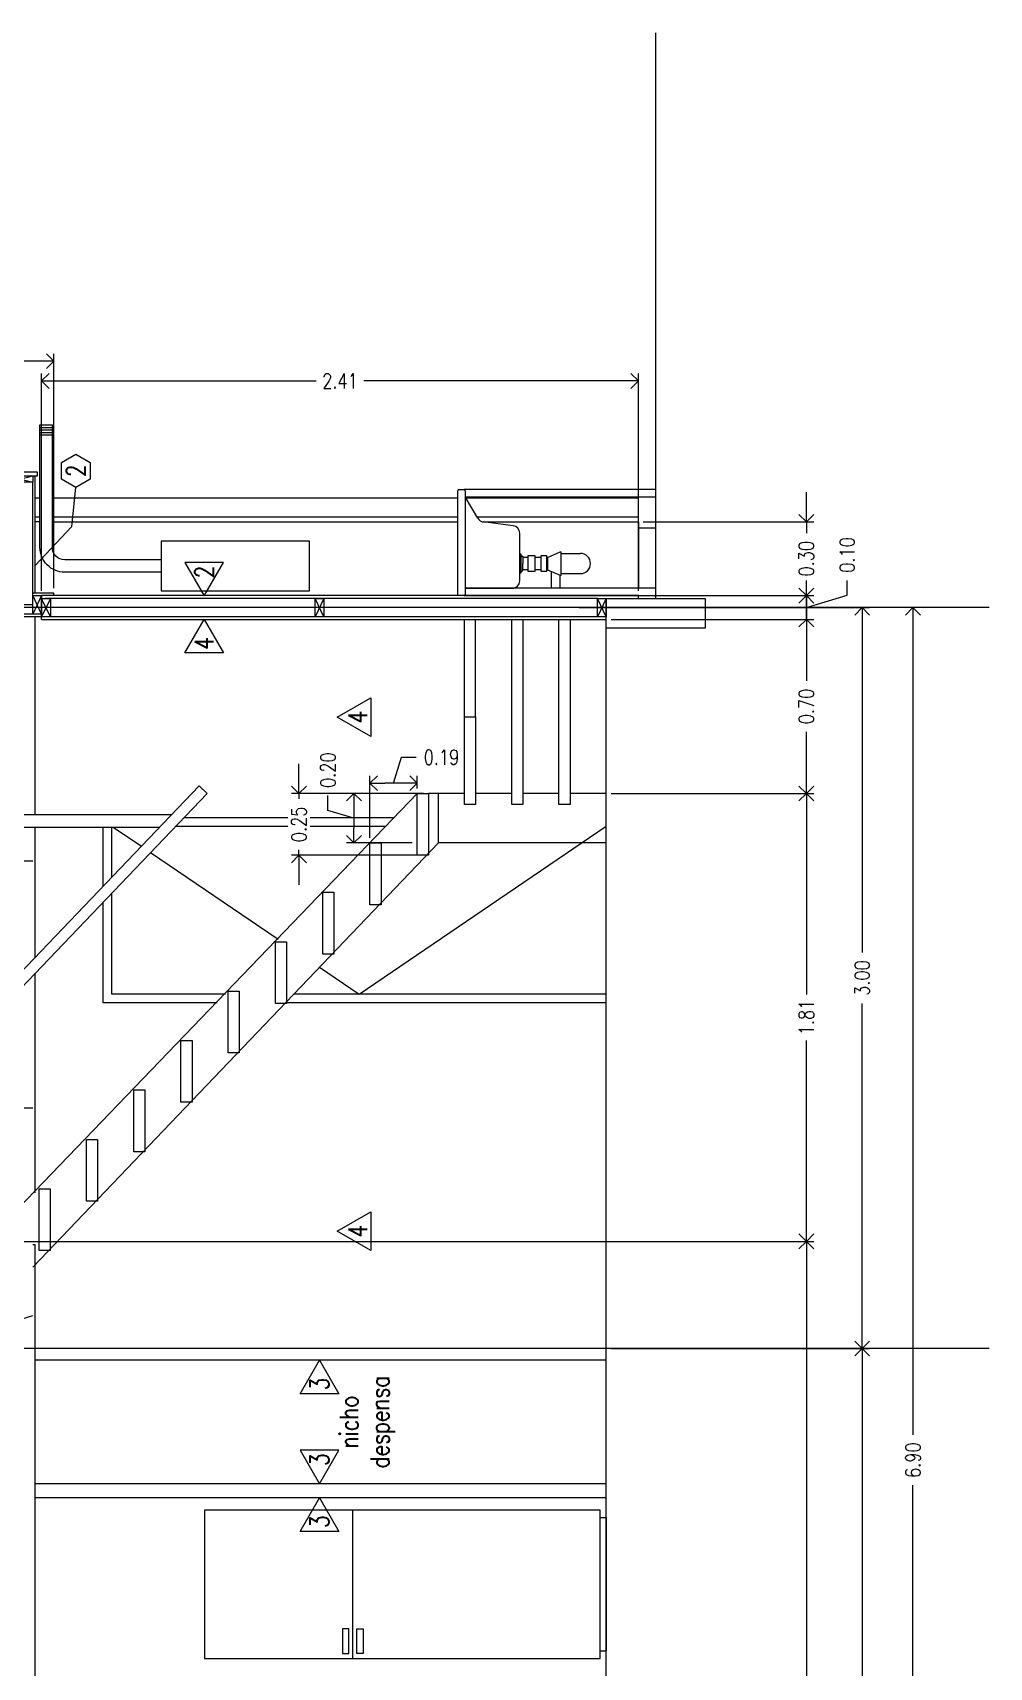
# Model space of a CAD drawing. Header units: metres. Extents: x -2 to 612, y -64 to 156.
# Drawn here: x 576.83 to 580.7, y 25.91 to 32.53 of the extents above; entities that cross this region are included whole.
import ezdxf

# ---------------------------------------------------------------- set-up
doc = ezdxf.new("R2010")
doc.units = ezdxf.units.M
doc.header["$LTSCALE"] = 5
doc.header["$MEASUREMENT"] = 0
doc.layers.get('0').update_dxf_attribs({"color": 30})
doc.layers.get('DEFPOINTS').update_dxf_attribs({"color": 210})
for name, color, linetype, lineweight in [('A-ANNO-DIMS', 3, 'Continuous', 18), ('A-ANNO-SYMB', 3, 'Continuous', 18), ('A-ANNO-TEXT', 3, 'Continuous', 18), ('A-DETL-MBND', 3, 'Continuous', 18), ('A-ELEV-IDEN', 3, 'Continuous', 18), ('A-ELEV-MBE2', 4, 'Continuous', 25), ('A-FURN', 8, 'Continuous', 18), ('A-WALL-PATT', 8, 'Continuous', 18), ('A-WALL-STUD', 3, 'Continuous', 18)]:
    doc.layers.add(name, color=color, linetype=linetype, lineweight=lineweight)
doc.styles.add('E-ROMANS', font='romans.shx', dxfattribs={"width": 0.8})
doc.dimstyles.new('E-0050_ARW_12', dxfattribs={"dimscale": 0.001, "dimtxt": 60, "dimasz": 60, "dimexe": 30, "dimexo": 20, "dimgap": 30, "dimtad": 0, "dimzin": 0, "dimdsep": 46, "dimtxsty": 'E-ROMANS', "dimblk": 'OPEN90', "dimcen": 30, "dimclrd": 256, "dimclre": 256, "dimclrt": 256, "dimadec": 0, "dimazin": 0, "dimtfac": 1, "dimtmove": 1, "dimatfit": 3, "dimldrblk": 'OPEN90', "dimfxl": 1, "dimtfill": 1, "dimtolj": 1, "dimtzin": 0, "dimlwd": -1, "dimarcsym": 0})

# ---------------------------------------------------------------- blocks, each defined once
blk = doc.blocks.new('_Open90')
at = {"color": 0, "linetype": 'ByBlock', "lineweight": -2}
for p, q in [((0, 0), (-1, 0)), ((-0.5, 0.5), (0, 0)), ((0, 0), (-0.5, -0.5))]:
    blk.add_line(p, q, dxfattribs=at)
blk = doc.blocks.new('*D1528')
at = {"layer": 'A-ANNO-DIMS', "lineweight": -2, "transparency": 16777216}
for p, q in [((576.8617, 30.2695), (576.8617, 31.1488)), ((579.2757, 30.2695), (579.2757, 31.1488))]:
    blk.add_line(p, q, dxfattribs=at)
at = {"layer": 'A-ANNO-DIMS', "transparency": 16777216}
for p, q in [((576.9217, 31.1188), (577.9724, 31.1188)), ((579.2157, 31.1188), (578.165, 31.1188))]:
    blk.add_line(p, q, dxfattribs=at)
at = {"layer": 'DEFPOINTS', "color": 0, "transparency": 16777216}
for p in [(576.8617, 31.1188), (576.8617, 30.2495), (579.2757, 30.2495)]:
    blk.add_point(p, dxfattribs=at)
at = {"layer": 'A-ANNO-DIMS', "transparency": 16777216, "xscale": 0.06, "yscale": 0.06, "zscale": 0.06, "rotation": 180}
blk.add_blockref('_Open90', (576.8617, 31.1188), dxfattribs=at)
at = {"layer": 'A-ANNO-DIMS', "transparency": 16777216, "xscale": 0.06, "yscale": 0.06, "zscale": 0.06}
blk.add_blockref('_Open90', (579.2757, 31.1188), dxfattribs=at)
at = {"layer": 'A-ANNO-DIMS', "transparency": 16777216, "insert": (578.0687, 31.1188), "char_height": 0.06, "attachment_point": 5, "style": 'E-ROMANS', "bg_fill": 3, "box_fill_scale": 1.25, "bg_fill_color": 256, "bg_fill_true_color": 13158600, "bg_fill_transparency": 0}
blk.add_mtext('\\A1;2.41', dxfattribs=at)
blk = doc.blocks.new('*D897')
at = {"layer": 'A-ANNO-DIMS', "lineweight": -2, "transparency": 16777216}
for p, q in [((574.4857, 30.2795), (574.4857, 31.2291)), ((576.9117, 30.2795), (576.9117, 31.2291))]:
    blk.add_line(p, q, dxfattribs=at)
at = {"layer": 'A-ANNO-DIMS', "transparency": 16777216}
for p, q in [((574.5457, 31.1991), (575.5955, 31.1991)), ((576.8517, 31.1991), (575.8018, 31.1991))]:
    blk.add_line(p, q, dxfattribs=at)
at = {"layer": 'DEFPOINTS', "color": 0, "transparency": 16777216}
for p in [(574.4857, 31.1991), (574.4857, 30.2595), (576.9117, 30.2595)]:
    blk.add_point(p, dxfattribs=at)
at = {"layer": 'A-ANNO-DIMS', "transparency": 16777216, "xscale": 0.06, "yscale": 0.06, "zscale": 0.06, "rotation": 180}
blk.add_blockref('_Open90', (574.4857, 31.1991), dxfattribs=at)
at = {"layer": 'A-ANNO-DIMS', "transparency": 16777216, "xscale": 0.06, "yscale": 0.06, "zscale": 0.06}
blk.add_blockref('_Open90', (576.9117, 31.1991), dxfattribs=at)
at = {"layer": 'A-ANNO-DIMS', "transparency": 16777216, "insert": (575.6987, 31.1991), "char_height": 0.06, "attachment_point": 5, "style": 'E-ROMANS', "bg_fill": 3, "box_fill_scale": 1.25, "bg_fill_color": 256, "bg_fill_true_color": 13158600, "bg_fill_transparency": 0}
blk.add_mtext('\\A1;2.43', dxfattribs=at)
blk = doc.blocks.new('*D1485')
at = {"layer": 'A-ANNO-DIMS', "lineweight": -2, "transparency": 16777216}
for p, q in [((580.6751, 30.201), (580.3564, 30.201)), ((579.1753, 23.299), (580.4164, 23.299))]:
    blk.add_line(p, q, dxfattribs=at)
at = {"layer": 'A-ANNO-DIMS', "transparency": 16777216}
for p, q in [((580.3864, 30.141), (580.3864, 26.852)), ((580.3864, 23.359), (580.3864, 26.648))]:
    blk.add_line(p, q, dxfattribs=at)
at = {"layer": 'DEFPOINTS', "color": 0, "transparency": 16777216}
for p in [(580.3864, 30.201), (580.6951, 30.201), (579.1553, 23.299)]:
    blk.add_point(p, dxfattribs=at)
at = {"layer": 'A-ANNO-DIMS', "transparency": 16777216, "xscale": 0.06, "yscale": 0.06, "zscale": 0.06}
for p, rotation in [((580.3864, 30.201), 90), ((580.3864, 23.299), 270)]:
    blk.add_blockref('_Open90', p, dxfattribs=dict(at, rotation=rotation))
at = {"layer": 'A-ANNO-DIMS', "transparency": 16777216, "insert": (580.3864, 26.75), "char_height": 0.06, "attachment_point": 5, "rotation": 90, "style": 'E-ROMANS', "bg_fill": 3, "box_fill_scale": 1.25, "bg_fill_color": 256, "bg_fill_true_color": 13158600, "bg_fill_transparency": 0}
blk.add_mtext('\\A1;6.90', dxfattribs=at)
blk = doc.blocks.new('*D882')
at = {"layer": 'A-ANNO-DIMS', "lineweight": -2, "transparency": 16777216}
for p, q in [((579.0357, 30.201), (580.2109, 30.201)), ((579.1657, 27.202), (580.2109, 27.202))]:
    blk.add_line(p, q, dxfattribs=at)
at = {"layer": 'A-ANNO-DIMS', "transparency": 16777216}
for p, q in [((580.1809, 30.141), (580.1809, 28.8047)), ((580.1809, 27.262), (580.1809, 28.5984))]:
    blk.add_line(p, q, dxfattribs=at)
at = {"layer": 'DEFPOINTS', "color": 0, "transparency": 16777216}
for p in [(579.0157, 30.201), (580.1809, 30.201), (579.1457, 27.202)]:
    blk.add_point(p, dxfattribs=at)
at = {"layer": 'A-ANNO-DIMS', "transparency": 16777216, "xscale": 0.06, "yscale": 0.06, "zscale": 0.06}
for p, rotation in [((580.1809, 30.201), 90), ((580.1809, 27.202), 270)]:
    blk.add_blockref('_Open90', p, dxfattribs=dict(at, rotation=rotation))
at = {"layer": 'A-ANNO-DIMS', "transparency": 16777216, "insert": (580.1809, 28.7015), "char_height": 0.06, "attachment_point": 5, "rotation": 90, "style": 'E-ROMANS', "bg_fill": 3, "box_fill_scale": 1.25, "bg_fill_color": 256, "bg_fill_true_color": 13158600, "bg_fill_transparency": 0}
blk.add_mtext('\\A1;3.00', dxfattribs=at)
blk = doc.blocks.new('*D780')
at = {"layer": 'A-ANNO-DIMS', "lineweight": -2, "transparency": 16777216}
for p, q in [((579.1657, 27.202), (580.2109, 27.202)), ((579.1657, 23.299), (580.2109, 23.299))]:
    blk.add_line(p, q, dxfattribs=at)
at = {"layer": 'A-ANNO-DIMS', "transparency": 16777216}
for p, q in [((580.1809, 27.142), (580.1809, 25.3537)), ((580.1809, 23.359), (580.1809, 25.1474))]:
    blk.add_line(p, q, dxfattribs=at)
at = {"layer": 'DEFPOINTS', "color": 0, "transparency": 16777216}
for p in [(579.1457, 27.202), (579.1457, 23.299), (580.1809, 23.299)]:
    blk.add_point(p, dxfattribs=at)
at = {"layer": 'A-ANNO-DIMS', "transparency": 16777216, "xscale": 0.06, "yscale": 0.06, "zscale": 0.06}
for p, rotation in [((580.1809, 27.202), 90), ((580.1809, 23.299), 270)]:
    blk.add_blockref('_Open90', p, dxfattribs=dict(at, rotation=rotation))
at = {"layer": 'A-ANNO-DIMS', "transparency": 16777216, "insert": (580.1809, 25.2505), "char_height": 0.06, "attachment_point": 5, "rotation": 90, "style": 'E-ROMANS', "bg_fill": 3, "box_fill_scale": 1.25, "bg_fill_color": 256, "bg_fill_true_color": 13158600, "bg_fill_transparency": 0}
blk.add_mtext('\\A1;3.90', dxfattribs=at)
blk = doc.blocks.new('*D1354')
at = {"layer": 'A-ANNO-DIMS', "lineweight": -2, "transparency": 16777216}
for p, q in [((576.6857, 27.6355), (579.9851, 27.6355)), ((579.1657, 23.3465), (579.9851, 23.3465))]:
    blk.add_line(p, q, dxfattribs=at)
at = {"layer": 'A-ANNO-DIMS', "transparency": 16777216}
for p, q in [((579.9551, 27.5755), (579.9551, 25.593)), ((579.9551, 23.4065), (579.9551, 25.389))]:
    blk.add_line(p, q, dxfattribs=at)
at = {"layer": 'DEFPOINTS', "color": 0, "transparency": 16777216}
for p in [(576.6657, 27.6355), (579.9551, 27.6355), (579.1457, 23.3465)]:
    blk.add_point(p, dxfattribs=at)
at = {"layer": 'A-ANNO-DIMS', "transparency": 16777216, "xscale": 0.06, "yscale": 0.06, "zscale": 0.06}
for p, rotation in [((579.9551, 27.6355), 90), ((579.9551, 23.3465), 270)]:
    blk.add_blockref('_Open90', p, dxfattribs=dict(at, rotation=rotation))
at = {"layer": 'A-ANNO-DIMS', "transparency": 16777216, "insert": (579.9551, 25.491), "char_height": 0.06, "attachment_point": 5, "rotation": 90, "style": 'E-ROMANS', "bg_fill": 3, "box_fill_scale": 1.25, "bg_fill_color": 256, "bg_fill_true_color": 13158600, "bg_fill_transparency": 0}
blk.add_mtext('\\A1;4.29', dxfattribs=at)
blk = doc.blocks.new('*D1355')
at = {"layer": 'A-ANNO-DIMS', "lineweight": -2, "transparency": 16777216}
for p, q in [((579.1657, 29.4485), (579.9851, 29.4485)), ((576.6857, 27.6355), (579.9851, 27.6355))]:
    blk.add_line(p, q, dxfattribs=at)
at = {"layer": 'A-ANNO-DIMS', "transparency": 16777216}
for p, q in [((579.9551, 29.3885), (579.9551, 28.6349)), ((579.9551, 27.6955), (579.9551, 28.4492))]:
    blk.add_line(p, q, dxfattribs=at)
at = {"layer": 'DEFPOINTS', "color": 0, "transparency": 16777216}
for p in [(579.1457, 29.4485), (579.9551, 29.4485), (576.6657, 27.6355)]:
    blk.add_point(p, dxfattribs=at)
at = {"layer": 'A-ANNO-DIMS', "transparency": 16777216, "xscale": 0.06, "yscale": 0.06, "zscale": 0.06}
for p, rotation in [((579.9551, 29.4485), 90), ((579.9551, 27.6355), 270)]:
    blk.add_blockref('_Open90', p, dxfattribs=dict(at, rotation=rotation))
at = {"layer": 'A-ANNO-DIMS', "transparency": 16777216, "insert": (579.9551, 28.542), "char_height": 0.06, "attachment_point": 5, "rotation": 90, "style": 'E-ROMANS', "bg_fill": 3, "box_fill_scale": 1.25, "bg_fill_color": 256, "bg_fill_true_color": 13158600, "bg_fill_transparency": 0}
blk.add_mtext('\\A1;1.81', dxfattribs=at)
blk = doc.blocks.new('*D1356')
at = {"layer": 'A-ANNO-DIMS', "lineweight": -2, "transparency": 16777216}
for p, q in [((579.1657, 30.1535), (579.9851, 30.1535)), ((579.1657, 29.4485), (579.9851, 29.4485))]:
    blk.add_line(p, q, dxfattribs=at)
at = {"layer": 'A-ANNO-DIMS', "transparency": 16777216}
for p, q in [((579.9551, 30.0935), (579.9551, 29.9042)), ((579.9551, 29.5085), (579.9551, 29.6979))]:
    blk.add_line(p, q, dxfattribs=at)
at = {"layer": 'DEFPOINTS', "color": 0, "transparency": 16777216}
for p in [(579.1457, 30.1535), (579.9551, 30.1535), (579.1457, 29.4485)]:
    blk.add_point(p, dxfattribs=at)
at = {"layer": 'A-ANNO-DIMS', "transparency": 16777216, "xscale": 0.06, "yscale": 0.06, "zscale": 0.06}
for p, rotation in [((579.9551, 30.1535), 90), ((579.9551, 29.4485), 270)]:
    blk.add_blockref('_Open90', p, dxfattribs=dict(at, rotation=rotation))
at = {"layer": 'A-ANNO-DIMS', "transparency": 16777216, "insert": (579.9551, 29.801), "char_height": 0.06, "attachment_point": 5, "rotation": 90, "style": 'E-ROMANS', "bg_fill": 3, "box_fill_scale": 1.25, "bg_fill_color": 256, "bg_fill_true_color": 13158600, "bg_fill_transparency": 0}
blk.add_mtext('\\A1;0.70', dxfattribs=at)
blk = doc.blocks.new('*D1357')
at = {"layer": 'A-ANNO-DIMS', "transparency": 16777216}
for p, q in [((579.9551, 30.3095), (579.9551, 30.3695)), ((580.1201, 30.251), (580.1201, 30.311)), ((579.9551, 30.2015), (580.1201, 30.251)), ((579.9551, 30.1535), (579.9551, 30.2495)), ((579.9551, 30.1535), (579.9551, 30.2495)), ((579.9551, 30.0935), (579.9551, 30.0335))]:
    blk.add_line(p, q, dxfattribs=at)
at = {"layer": 'A-ANNO-DIMS', "lineweight": -2, "transparency": 16777216}
for p, q in [((579.2957, 30.2495), (579.9851, 30.2495)), ((579.1657, 30.1535), (579.9851, 30.1535))]:
    blk.add_line(p, q, dxfattribs=at)
at = {"layer": 'DEFPOINTS', "color": 0, "transparency": 16777216}
for p in [(579.2757, 30.2495), (579.9551, 30.2495), (579.1457, 30.1535)]:
    blk.add_point(p, dxfattribs=at)
at = {"layer": 'A-ANNO-DIMS', "transparency": 16777216, "xscale": 0.06, "yscale": 0.06, "zscale": 0.06}
for p, rotation in [((579.9551, 30.2495), 270), ((579.9551, 30.1535), 90)]:
    blk.add_blockref('_Open90', p, dxfattribs=dict(at, rotation=rotation))
at = {"layer": 'A-ANNO-DIMS', "transparency": 16777216, "insert": (580.1201, 30.4142), "char_height": 0.06, "attachment_point": 5, "rotation": 90, "style": 'E-ROMANS', "bg_fill": 3, "box_fill_scale": 1.25, "bg_fill_color": 256, "bg_fill_true_color": 13158600, "bg_fill_transparency": 0}
blk.add_mtext('\\A1;0.10', dxfattribs=at)
blk = doc.blocks.new('*D1370')
at = {"layer": 'A-ANNO-DIMS', "transparency": 16777216}
for p, q in [((577.9028, 29.5085), (577.9028, 29.5685)), ((577.9028, 29.4485), (577.9028, 29.4267)), ((577.9028, 29.1985), (577.9028, 29.2204)), ((577.9028, 29.1385), (577.9028, 29.0785))]:
    blk.add_line(p, q, dxfattribs=at)
at = {"layer": 'A-ANNO-DIMS', "lineweight": -2, "transparency": 16777216}
for p, q in [((578.4061, 29.4485), (577.8728, 29.4485)), ((578.4061, 29.1985), (577.8728, 29.1985))]:
    blk.add_line(p, q, dxfattribs=at)
at = {"layer": 'DEFPOINTS', "color": 0, "transparency": 16777216}
for p in [(578.4261, 29.4485), (577.9028, 29.1985), (578.4261, 29.1985)]:
    blk.add_point(p, dxfattribs=at)
at = {"layer": 'A-ANNO-DIMS', "transparency": 16777216, "xscale": 0.06, "yscale": 0.06, "zscale": 0.06}
for p, rotation in [((577.9028, 29.4485), 270), ((577.9028, 29.1985), 90)]:
    blk.add_blockref('_Open90', p, dxfattribs=dict(at, rotation=rotation))
at = {"layer": 'A-ANNO-DIMS', "transparency": 16777216, "insert": (577.9028, 29.3235), "char_height": 0.06, "attachment_point": 5, "rotation": 90, "style": 'E-ROMANS', "bg_fill": 3, "box_fill_scale": 1.25, "bg_fill_color": 256, "bg_fill_true_color": 13158600, "bg_fill_transparency": 0}
blk.add_mtext('\\A1;0.25', dxfattribs=at)
blk = doc.blocks.new('*D1371')
at = {"layer": 'A-ANNO-DIMS', "lineweight": -2, "transparency": 16777216}
for p, q in [((578.3611, 29.4485), (578.0951, 29.4485)), ((578.3611, 29.2485), (578.0951, 29.2485))]:
    blk.add_line(p, q, dxfattribs=at)
at = {"layer": 'A-ANNO-DIMS', "transparency": 16777216}
for p, q in [((578.0201, 29.38), (578.0201, 29.44)), ((578.1251, 29.3885), (578.1251, 29.3085)), ((578.1251, 29.3485), (578.0201, 29.38))]:
    blk.add_line(p, q, dxfattribs=at)
at = {"layer": 'DEFPOINTS', "color": 0, "transparency": 16777216}
for p in [(578.3811, 29.4485), (578.1251, 29.2485), (578.3811, 29.2485)]:
    blk.add_point(p, dxfattribs=at)
at = {"layer": 'A-ANNO-DIMS', "transparency": 16777216, "xscale": 0.06, "yscale": 0.06, "zscale": 0.06, "rotation": 270}
blk.add_blockref('_Open90', (578.1251, 29.2485), dxfattribs=at)
at = {"layer": 'A-ANNO-DIMS', "transparency": 16777216, "insert": (578.0201, 29.5432), "char_height": 0.06, "attachment_point": 5, "rotation": 90, "style": 'E-ROMANS', "bg_fill": 3, "box_fill_scale": 1.25, "bg_fill_color": 256, "bg_fill_true_color": 13158600, "bg_fill_transparency": 0}
blk.add_mtext('\\A1;0.20', dxfattribs=at)
at = {"layer": 'A-ANNO-DIMS', "transparency": 16777216, "xscale": 0.06, "yscale": 0.06, "zscale": 0.06, "rotation": 90}
blk.add_blockref('_Open90', (578.1251, 29.4485), dxfattribs=at)
blk = doc.blocks.new('*D782')
at = {"layer": 'A-ANNO-DIMS', "transparency": 16777216}
for p, q in [((578.2855, 29.4902), (578.317, 29.5952)), ((578.317, 29.5952), (578.377, 29.5952)), ((578.3211, 29.4902), (578.2499, 29.4902))]:
    blk.add_line(p, q, dxfattribs=at)
at = {"layer": 'A-ANNO-DIMS', "lineweight": -2, "transparency": 16777216}
for p, q in [((578.1899, 29.2685), (578.1899, 29.5202)), ((578.3811, 29.4685), (578.3811, 29.5202))]:
    blk.add_line(p, q, dxfattribs=at)
at = {"layer": 'DEFPOINTS', "color": 0, "transparency": 16777216}
for p in [(578.1899, 29.4902), (578.3811, 29.4485), (578.1899, 29.2485)]:
    blk.add_point(p, dxfattribs=at)
at = {"layer": 'A-ANNO-DIMS', "transparency": 16777216, "xscale": 0.06, "yscale": 0.06, "zscale": 0.06, "rotation": 180}
blk.add_blockref('_Open90', (578.1899, 29.4902), dxfattribs=at)
at = {"layer": 'A-ANNO-DIMS', "transparency": 16777216, "insert": (578.479, 29.5952), "char_height": 0.06, "attachment_point": 5, "style": 'E-ROMANS', "bg_fill": 3, "box_fill_scale": 1.25, "bg_fill_color": 256, "bg_fill_true_color": 13158600, "bg_fill_transparency": 0}
blk.add_mtext('\\A1;0.19', dxfattribs=at)
at = {"layer": 'A-ANNO-DIMS', "transparency": 16777216, "xscale": 0.06, "yscale": 0.06, "zscale": 0.06}
blk.add_blockref('_Open90', (578.3811, 29.4902), dxfattribs=at)
blk = doc.blocks.new('*D819')
at = {"layer": 'A-ANNO-DIMS', "transparency": 16777216}
for p, q in [((579.9551, 30.6085), (579.9551, 30.6685)), ((579.9551, 30.5485), (579.9551, 30.5022)), ((579.9551, 30.2495), (579.9551, 30.2959)), ((579.9551, 30.1895), (579.9551, 30.1295))]:
    blk.add_line(p, q, dxfattribs=at)
at = {"layer": 'A-ANNO-DIMS', "lineweight": -2, "transparency": 16777216}
for p, q in [((579.2957, 30.5485), (579.9851, 30.5485)), ((579.2957, 30.2495), (579.9851, 30.2495))]:
    blk.add_line(p, q, dxfattribs=at)
at = {"layer": 'DEFPOINTS', "color": 0, "transparency": 16777216}
for p in [(579.2757, 30.5485), (579.9551, 30.5485), (579.2757, 30.2495)]:
    blk.add_point(p, dxfattribs=at)
at = {"layer": 'A-ANNO-DIMS', "transparency": 16777216, "xscale": 0.06, "yscale": 0.06, "zscale": 0.06}
for p, rotation in [((579.9551, 30.5485), 270), ((579.9551, 30.2495), 90)]:
    blk.add_blockref('_Open90', p, dxfattribs=dict(at, rotation=rotation))
at = {"layer": 'A-ANNO-DIMS', "transparency": 16777216, "insert": (579.9551, 30.399), "char_height": 0.06, "attachment_point": 5, "rotation": 90, "style": 'E-ROMANS', "bg_fill": 3, "box_fill_scale": 1.25, "bg_fill_color": 256, "bg_fill_true_color": 13158600, "bg_fill_transparency": 0}
blk.add_mtext('\\A1;0.30', dxfattribs=at)

msp = doc.modelspace()

# ---------------------------------------------------------------- linework, layer by layer
at = {"layer": 'A-ANNO-SYMB'}
for p, q in [((580.69514, 30.20104), (572.08541, 30.20104)), ((580.69514, 27.20204), (572.0854, 27.20204))]:
    msp.add_line(p, q, dxfattribs=at)
msp.add_lwpolyline([(579.34568, 20.83027), (579.34568, 23.26154), (579.14568, 23.26154), (579.14568, 30.23854), (579.14568, 30.23854), (579.34568, 30.23854), (579.34568, 32.52853)], dxfattribs=at)
at = {"layer": 'A-ANNO-TEXT'}
for points in [[(577.51945, 30.15353), (577.59789, 30.01767), (577.44101, 30.01767)], [(578.05766, 29.75805), (578.19352, 29.83649), (578.19352, 29.67961)], [(578.05766, 27.67672), (578.19352, 27.75516), (578.19352, 27.59828)]]:
    msp.add_lwpolyline(points, close=True, dxfattribs=at)
at = {"layer": 'A-DETL-MBND'}
for p, q in [((576.91168, 30.25954), (576.82568, 30.25954)), ((576.91168, 30.24954), (576.91168, 30.25954)), ((579.10968, 30.23854), (576.87568, 30.23854)), ((576.82568, 30.17454), (574.48568, 30.17454)), ((576.83568, 30.16353), (574.48568, 30.16452)), ((576.83568, 30.15353), (576.83568, 30.16353)), ((576.83568, 29.36254), (576.83568, 30.15353)), ((576.86168, 30.15353), (576.86168, 30.16353)), ((578.46657, 29.24854), (578.46657, 29.44854)), ((576.83568, 28.7861), (576.83568, 29.31254)), ((576.83568, 27.83164), (576.83568, 28.72098)), ((576.83568, 27.62155), (576.82568, 27.62155))]:
    msp.add_line(p, q, dxfattribs=at)
for points in [[(579.27568, 30.23853), (579.27568, 30.24954), (576.86168, 30.24954)], [(579.14568, 30.16353), (576.83568, 30.16353)], [(576.86168, 30.15353), (579.14568, 30.15353)], [(578.38106, 29.44854), (576.66568, 27.66424)], [(578.57222, 29.44854), (578.42606, 29.44854)], [(578.76337, 29.44854), (578.61722, 29.44854)], [(578.95453, 29.44854), (578.80837, 29.44854)], [(579.14568, 29.44854), (578.99953, 29.44854)], [(579.14568, 29.24854), (578.46657, 29.24854), (576.82568, 27.53172)], [(576.83568, 23.34654), (576.83568, 27.62155)]]:
    msp.add_lwpolyline(points, dxfattribs=at)
at = {"layer": 'A-ELEV-IDEN'}
for p, q in [((578.57222, 29.75931), (578.57222, 30.15353)), ((578.61722, 29.75931), (578.61722, 30.15353))]:
    msp.add_line(p, q, dxfattribs=at)
msp.add_lwpolyline([(579.14568, 30.11854), (579.14568, 30.23854), (579.54568, 30.23854), (579.54568, 30.11853)], close=True, dxfattribs=at)
for points in [[(577.15156, 29.31254), (577.26506, 29.23536)], [(577.30279, 29.2097), (577.81796, 28.85938)]]:
    msp.add_lwpolyline(points, dxfattribs=at)
at = {"layer": 'A-ELEV-MBE2'}
for p, q in [((576.82568, 29.17454), (574.48568, 29.17454)), ((576.82568, 28.17454), (576.30341, 28.17454))]:
    msp.add_line(p, q, dxfattribs=at)
for points in [[(577.4049, 29.31654), (578.2549, 29.31654)], [(577.43835, 29.35154), (578.28835, 29.35154)], [(577.11068, 29.07383), (577.11068, 29.31254)], [(577.14568, 29.11045), (577.14568, 29.31254)], [(577.57152, 28.60154), (577.11068, 28.60154), (577.11068, 29.0087)], [(577.60497, 28.63654), (577.14568, 28.63654), (577.14568, 29.04532)]]:
    msp.add_lwpolyline(points, dxfattribs=at)
at = {"layer": 'A-WALL-PATT', "ltscale": 0.1}
for p, q in [((576.82568, 30.21204), (576.66568, 30.21204)), ((577.96068, 30.20103), (576.92568, 30.20103)), ((579.10968, 30.20104), (578.01068, 30.20103))]:
    msp.add_line(p, q, dxfattribs=at)
at = {"layer": 'A-WALL-STUD'}
msp.add_line((577.49853, 29.47963), (577.53106, 29.44854), dxfattribs=at)
for points in [[(578.76337, 29.40354), (578.76337, 30.15353), (578.80837, 30.15353), (578.80837, 29.40354)], [(578.95453, 29.40354), (578.95453, 30.15353), (578.99953, 30.15353), (578.99953, 29.40354)], [(578.57222, 29.40354), (578.57222, 29.75931), (578.61722, 29.75931), (578.61722, 29.40354)], [(578.38106, 29.44854), (578.42606, 29.44854), (578.42606, 29.19854), (578.38106, 29.19854)], [(578.18991, 29.24854), (578.23491, 29.24854), (578.23491, 28.99854), (578.18991, 28.99854)], [(577.99876, 29.04854), (578.04376, 29.04854), (578.04376, 28.79854), (577.99876, 28.79854)], [(577.8076, 28.84854), (577.8526, 28.84854), (577.8526, 28.59854), (577.8076, 28.59854)], [(577.61645, 28.64854), (577.66145, 28.64854), (577.66145, 28.39854), (577.61645, 28.39854)], [(577.4253, 28.44854), (577.4703, 28.44854), (577.4703, 28.19854), (577.4253, 28.19854)], [(577.23414, 28.24854), (577.27914, 28.24854), (577.27914, 27.99854), (577.23414, 27.99854)], [(577.04299, 28.04854), (577.08799, 28.04854), (577.08799, 27.79854), (577.04299, 27.79854)], [(576.85183, 27.84854), (576.89683, 27.84854), (576.89683, 27.59854), (576.85183, 27.59854)]]:
    msp.add_lwpolyline(points, close=True, dxfattribs=at)
for points in [[(577.49853, 29.47963), (575.69595, 27.59363)], [(577.53106, 29.44854), (575.72848, 27.56254)], [(577.38662, 29.36254), (576.1714, 29.36254), (576.1714, 29.31254), (577.33883, 29.31254)], [(576.66568, 27.28555), (576.82568, 27.33555)]]:
    msp.add_lwpolyline(points, dxfattribs=at)

# ---------------------------------------------------------------- texts
at = {"layer": 'A-ANNO-TEXT', "char_height": 0.075, "attachment_point": 5, "rotation": 89.999525, "style": 'E-ROMANS'}
for insert in [(577.51945, 30.05663), (578.14092, 29.75805), (578.14092, 27.67672)]:
    msp.add_mtext('\\pi-0.45,l0.45,t0.45;4', dxfattribs=dict(at, insert=insert))

# ---------------------------------------------------------------- next in the draw order: dimensions: what is measured, and where the dimension line sits
at = {"layer": 'A-ANNO-DIMS'}
dim = msp.add_linear_dim(base=(576.86168, 31.11878), p1=(579.27568, 30.24954), p2=(576.86168, 30.24954), dimstyle='E-0050_ARW_12', dxfattribs=at)
dim.commit()
dim.dimension.update_dxf_attribs({"geometry": '*D1528', "text_midpoint": (578.06868, 31.11878)})
dim = msp.add_linear_dim(base=(580.38639, 30.20104), p1=(579.15528, 23.29904), p2=(580.69514, 30.20104), angle=90, dimstyle='E-0050_ARW_12', dxfattribs=at)
dim.commit()
dim.dimension.update_dxf_attribs({"geometry": '*D1485', "text_midpoint": (580.38639, 26.75004)})

# ---------------------------------------------------------------- next in the draw order: linework, layer by layer
at = {"layer": 'A-ANNO-TEXT'}
msp.add_line((576.98326, 30.52977), (576.99996, 30.68749), dxfattribs=at)
msp.add_lwpolyline([(577.51945, 30.24853), (577.59789, 30.38439), (577.44101, 30.38439)], close=True, dxfattribs=at)
at = {"layer": 'A-ELEV-MBE2'}
for p, q in [((579.27568, 30.56854), (579.27568, 30.64354)), ((578.64478, 30.54854), (579.27568, 30.54854)), ((579.27568, 30.52454), (579.34568, 30.52454)), ((579.14568, 27.15451), (576.83568, 27.15451))]:
    msp.add_line(p, q, dxfattribs=at)
for points in [[(579.27568, 30.64354), (578.57913, 30.64354)], [(578.62236, 30.56854), (579.27568, 30.56854)], [(579.27568, 30.54854), (579.27568, 30.27954)], [(577.34568, 30.46954), (577.34568, 30.26954), (577.94568, 30.26954), (577.94568, 30.46954), (577.34568, 30.46954)]]:
    msp.add_lwpolyline(points, dxfattribs=at)
at = {"layer": 'A-FURN'}
for p, q in [((578.54568, 30.24954), (578.54568, 30.67454)), ((578.55068, 30.67954), (578.57068, 30.67954)), ((578.57568, 30.67454), (578.57568, 30.25454)), ((578.6257, 30.56275), (578.57568, 30.64954)), ((578.76939, 30.53282), (578.64798, 30.54797)), ((578.79568, 30.30954), (578.79568, 30.50305)), ((578.82794, 30.40454), (578.80828, 30.40454)), ((578.88142, 30.40454), (578.85834, 30.40454)), ((578.90755, 30.40454), (578.90566, 30.40454)), ((578.90755, 30.40454), (578.90755, 30.35454)), ((578.96378, 30.42048), (579.04091, 30.42048)), ((578.82794, 30.35454), (578.80828, 30.35454)), ((578.88142, 30.35454), (578.85834, 30.35454)), ((578.90755, 30.35454), (578.90566, 30.35454)), ((578.92272, 30.34793), (578.92272, 30.27954)), ((578.95755, 30.33277), (578.95755, 30.27954)), ((578.96378, 30.33859), (579.04091, 30.33859)), ((578.57068, 30.24954), (578.54568, 30.24954)), ((578.57568, 30.27954), (578.76568, 30.27954))]:
    msp.add_line(p, q, dxfattribs=at)
for points in [[(578.79568, 30.41694), (578.79568, 30.34213), (578.80138, 30.34213), (578.80138, 30.41694)], [(578.82794, 30.41009), (578.82794, 30.34898), (578.85834, 30.34898), (578.85834, 30.41009)], [(578.88142, 30.41009), (578.88142, 30.34898), (578.90566, 30.34898), (578.90566, 30.41009)]]:
    msp.add_lwpolyline(points, close=True, dxfattribs=at)
for points in [[(578.80138, 30.41153), (578.80828, 30.40857), (578.80828, 30.37954)], [(578.80138, 30.34754), (578.80828, 30.3505), (578.80828, 30.37954)], [(578.90755, 30.40454), (578.959, 30.42694), (578.96378, 30.42694), (578.96378, 30.42694)], [(578.96378, 30.33214), (578.96378, 30.42694)], [(578.90755, 30.35454), (578.959, 30.33214), (578.96378, 30.33214), (578.96378, 30.33214)]]:
    msp.add_lwpolyline(points, dxfattribs=at)
for centre, radius, start, end in [((578.55068, 30.67454), 0.005, 90, 180), ((578.57068, 30.67454), 0.005, 0, 90), ((578.65169, 30.57774), 0.03, 209.958829, 262.887659), ((578.76568, 30.50305), 0.03, 0, 82.887659), ((579.04091, 30.37954), 0.04095, 270, 90), ((578.76568, 30.30954), 0.03, 270, 0), ((578.57068, 30.25454), 0.005, 270, 0)]:
    msp.add_arc(centre, radius, start, end, dxfattribs=at)
at = {"layer": 'A-WALL-STUD'}
for p, q in [((578.00368, 30.23853), (577.96768, 30.16353)), ((578.00368, 30.16353), (577.96768, 30.23853))]:
    msp.add_line(p, q, dxfattribs=at)
msp.add_lwpolyline([(578.00368, 30.23853), (578.00368, 30.16353), (577.96768, 30.16353), (577.96768, 30.23853)], close=True, dxfattribs=at)

# ---------------------------------------------------------------- next in the draw order: texts
at = {"layer": 'A-ANNO-TEXT', "char_height": 0.075, "attachment_point": 5, "style": 'E-ROMANS'}
for insert, rotation in [((576.99996, 30.75482), 89.999525), ((577.51945, 30.34544), 90.000475)]:
    msp.add_mtext('\\pi-0.45,l0.45,t0.45;2', dxfattribs=dict(at, insert=insert, rotation=rotation))

# ---------------------------------------------------------------- next in the draw order: dimensions: what is measured, and where the dimension line sits
at = {"layer": 'A-ANNO-DIMS'}
dim = msp.add_linear_dim(base=(574.48568, 31.19909), p1=(576.91168, 30.25954), p2=(574.48568, 30.25954), dimstyle='E-0050_ARW_12', dxfattribs=at)
dim.commit()
dim.dimension.update_dxf_attribs({"geometry": '*D897', "text_midpoint": (575.69868, 31.19909)})
dim = msp.add_linear_dim(base=(580.1809, 30.20103), p1=(579.14568, 27.20203), p2=(579.01568, 30.20103), angle=90, dimstyle='E-0050_ARW_12', dxfattribs=at)
dim.commit()
dim.dimension.update_dxf_attribs({"geometry": '*D882', "text_midpoint": (580.1809, 28.70153)})

# ---------------------------------------------------------------- next in the draw order: linework, layer by layer
at = {"layer": 'A-ANNO-TEXT'}
msp.add_line((576.98326, 30.52977), (576.83568, 30.37204), dxfattribs=at)
msp.add_lwpolyline([(577.05827, 30.72116), (576.99996, 30.68749), (576.94166, 30.72116), (576.94166, 30.78849), (576.99996, 30.82215), (577.05827, 30.78849)], close=True, dxfattribs=at)
at = {"layer": 'A-DETL-MBND'}
for p, q in [((576.82568, 30.24954), (576.82568, 30.70953)), ((576.83568, 30.25954), (576.83568, 30.73453))]:
    msp.add_line(p, q, dxfattribs=at)
at = {"layer": 'A-ELEV-IDEN'}
msp.add_lwpolyline([(577.98564, 28.74536), (578.14568, 28.63654), (579.14568, 29.31654)], dxfattribs=at)
at = {"layer": 'A-ELEV-MBE2'}
for p, q in [((576.85511, 30.94044), (576.90511, 30.94044)), ((576.85511, 30.93044), (576.90511, 30.93044)), ((576.85511, 30.92044), (576.90511, 30.92044)), ((576.85511, 30.91044), (576.90511, 30.91044)), ((576.85511, 30.90044), (576.90511, 30.90044)), ((576.85511, 30.54854), (576.83568, 30.54854)), ((576.90511, 30.54854), (578.54568, 30.54854))]:
    msp.add_line(p, q, dxfattribs=at)
for points in [[(577.34568, 30.34454), (576.95511, 30.34454, -0.4142136), (576.85511, 30.44454), (576.85511, 30.94044)], [(577.34568, 30.39454), (576.95511, 30.39454, -0.4142136), (576.90511, 30.44454), (576.90511, 30.94044)]]:
    msp.add_lwpolyline(points, format="xyb", dxfattribs=at)
for points in [[(576.85511, 30.64354), (576.83568, 30.64354)], [(578.54568, 30.64354), (576.90511, 30.64354)], [(576.83568, 30.56854), (576.85511, 30.56854)], [(576.90511, 30.56854), (578.54568, 30.56854)], [(579.14568, 28.60154), (577.84818, 28.60154)], [(579.14568, 28.63654), (577.88163, 28.63654)]]:
    msp.add_lwpolyline(points, dxfattribs=at)
at = {"layer": 'A-WALL-STUD'}
for p, q in [((576.72568, 30.73453), (576.82568, 30.70953)), ((576.72568, 30.70953), (576.82568, 30.73453)), ((576.86168, 30.24954), (576.82568, 30.17454)), ((576.86168, 30.17454), (576.82568, 30.24954)), ((576.89768, 30.23853), (576.86168, 30.16353)), ((576.89768, 30.16353), (576.86168, 30.23853))]:
    msp.add_line(p, q, dxfattribs=at)
for points in [[(576.72568, 30.73453), (576.82568, 30.73453), (576.84568, 30.73453), (576.84568, 30.74953), (576.72568, 30.74953)], [(576.72568, 30.73453), (576.82568, 30.73453), (576.82568, 30.70953), (576.72568, 30.70953)], [(576.86168, 30.24954), (576.86168, 30.17454), (576.82568, 30.17454), (576.82568, 30.24954)], [(576.89768, 30.23853), (576.89768, 30.16353), (576.86168, 30.16353), (576.86168, 30.23853)]]:
    msp.add_lwpolyline(points, close=True, dxfattribs=at)

# ---------------------------------------------------------------- next in the draw order: dimensions: what is measured, and where the dimension line sits
at = {"layer": 'A-ANNO-DIMS'}
dim = msp.add_linear_dim(base=(580.1809, 23.29904), p1=(579.14568, 27.20204), p2=(579.14568, 23.29904), angle=90, dimstyle='E-0050_ARW_12', dxfattribs=at)
dim.commit()
dim.dimension.update_dxf_attribs({"geometry": '*D780', "text_midpoint": (580.1809, 25.25054)})

# ---------------------------------------------------------------- next in the draw order: dimensions: what is measured, and where the dimension line sits
dim = msp.add_linear_dim(base=(579.95513, 27.63555), p1=(579.14568, 23.34654), p2=(576.66568, 27.63555), angle=90, dimstyle='E-0050_ARW_12', dxfattribs=at)
dim.commit()
dim.dimension.update_dxf_attribs({"geometry": '*D1354', "text_midpoint": (579.95513, 25.49105)})

# ---------------------------------------------------------------- next in the draw order: linework, layer by layer
at = {"layer": 'A-ANNO-TEXT'}
for points in [[(577.98568, 27.15451), (578.06412, 27.01864), (577.90724, 27.01865)], [(577.98568, 26.65452), (578.06412, 26.79038), (577.90724, 26.79038)], [(577.98568, 26.5975), (578.06412, 26.46164), (577.90724, 26.46164)]]:
    msp.add_lwpolyline(points, close=True, dxfattribs=at)
at = {"layer": 'A-ELEV-MBE2'}
for p, q in [((579.14568, 26.65452), (576.83568, 26.65452)), ((579.14568, 26.5975), (576.83568, 26.5975))]:
    msp.add_line(p, q, dxfattribs=at)
at = {"layer": 'A-FURN'}
for p, q in [((577.52068, 26.5475), (577.52068, 25.9475)), ((579.12068, 26.5475), (577.52068, 26.5475)), ((579.12068, 25.9475), (579.12068, 26.5475)), ((579.12068, 26.5175), (579.14568, 26.5175)), ((579.14568, 26.5175), (579.14568, 25.9775)), ((577.52068, 25.9475), (579.12068, 25.9475)), ((579.12068, 25.9775), (579.14568, 25.9775))]:
    msp.add_line(p, q, dxfattribs=at)
for points in [[(578.12068, 25.9475), (578.12068, 26.5475)], [(578.10435, 25.96686), (578.10435, 26.06686), (578.07935, 26.06686), (578.07935, 25.96686), (578.10435, 25.96686)], [(578.13701, 25.96686), (578.13701, 26.06686), (578.16201, 26.06686), (578.16201, 25.96686), (578.13701, 25.96686)]]:
    msp.add_lwpolyline(points, dxfattribs=at)

# ---------------------------------------------------------------- next in the draw order: texts
at = {"layer": 'A-ANNO-TEXT', "char_height": 0.075, "attachment_point": 5, "style": 'E-ROMANS'}
for s, insert, rotation in [('\\pi-0.45,l0.45,t0.45;3', (577.98568, 27.0576), 89.999525), ('\\pi-0.45,l0.45,t0.45;nicho\\Pdespensa', (578.17989, 26.90435), 89.999525), ('\\pi-0.45,l0.45,t0.45;3', (577.98568, 26.75143), 90.000475), ('\\pi-0.45,l0.45,t0.45;3', (577.98568, 26.5006), 89.999525)]:
    msp.add_mtext(s, dxfattribs=dict(at, insert=insert, rotation=rotation))

# ---------------------------------------------------------------- next in the draw order: dimensions: what is measured, and where the dimension line sits
at = {"layer": 'A-ANNO-DIMS'}
dim = msp.add_linear_dim(base=(579.95513, 29.44854), p1=(576.66568, 27.63555), p2=(579.14568, 29.44854), angle=90, dimstyle='E-0050_ARW_12', dxfattribs=at)
dim.commit()
dim.dimension.update_dxf_attribs({"geometry": '*D1355', "text_midpoint": (579.95513, 28.54205)})

# ---------------------------------------------------------------- next in the draw order: dimensions: what is measured, and where the dimension line sits
for base, p1, p2, picture, middle in [((579.95513, 30.15353), (579.14568, 29.44854), (579.14568, 30.15353), '*D1356', (579.95513, 29.80104)), ((577.90277, 29.19854), (578.42606, 29.44854), (578.42606, 29.19854), '*D1370', (577.90277, 29.32354))]:
    dim = msp.add_linear_dim(base=base, p1=p1, p2=p2, angle=90, dimstyle='E-0050_ARW_12', dxfattribs=at)
    dim.commit()
    dim.dimension.update_dxf_attribs({"geometry": picture, "text_midpoint": middle})

# ---------------------------------------------------------------- next in the draw order: dimensions: what is measured, and where the dimension line sits
for base, p1, p2, picture, middle in [((579.95513, 30.24954), (579.14568, 30.15353), (579.27568, 30.24954), '*D1357', (580.12013, 30.34103)), ((578.12513, 29.24854), (578.38106, 29.44854), (578.38106, 29.24854), '*D1371', (578.02013, 29.47004))]:
    dim = msp.add_linear_dim(base=base, p1=p1, p2=p2, angle=90, dimstyle='E-0050_ARW_12', dxfattribs=at)
    dim.commit()
    dim.dimension.update_dxf_attribs({"geometry": picture, "text_midpoint": middle})

# ---------------------------------------------------------------- next in the draw order: linework, layer by layer
at = {"layer": 'A-WALL-STUD'}
for p, q in [((579.14568, 30.23854), (579.10968, 30.16354)), ((579.14568, 30.16354), (579.10968, 30.23854))]:
    msp.add_line(p, q, dxfattribs=at)
msp.add_lwpolyline([(579.14568, 30.23854), (579.14568, 30.16354), (579.10968, 30.16354), (579.10968, 30.23854)], close=True, dxfattribs=at)

# ---------------------------------------------------------------- next in the draw order: dimensions: what is measured, and where the dimension line sits
at = {"layer": 'A-ANNO-DIMS'}
for base, p1, p2, angle, picture, middle in [((579.95513, 30.54854), (579.27568, 30.24954), (579.27568, 30.54854), 90, '*D819', (579.95513, 30.39904)), ((578.18991, 29.49018), (578.38106, 29.44854), (578.18991, 29.24854), 180, '*D782', (578.40699, 29.59518))]:
    dim = msp.add_linear_dim(base=base, p1=p1, p2=p2, angle=angle, dimstyle='E-0050_ARW_12', dxfattribs=at)
    dim.commit()
    dim.dimension.update_dxf_attribs({"geometry": picture, "text_midpoint": middle})

# ---------------------------------------------------------------- next in the draw order: linework, layer by layer
at = {"layer": 'A-FURN'}
for p, q in [((579.34568, 30.67954), (578.57068, 30.67954)), ((578.57568, 30.64954), (579.34568, 30.64954)), ((579.34568, 30.64954), (579.34568, 30.67954)), ((578.57068, 30.24954), (579.34568, 30.24954)), ((579.34568, 30.27954), (578.57568, 30.27954)), ((579.34568, 30.24954), (579.34568, 30.27954))]:
    msp.add_line(p, q, dxfattribs=at)

doc.saveas('drawing.dxf')
